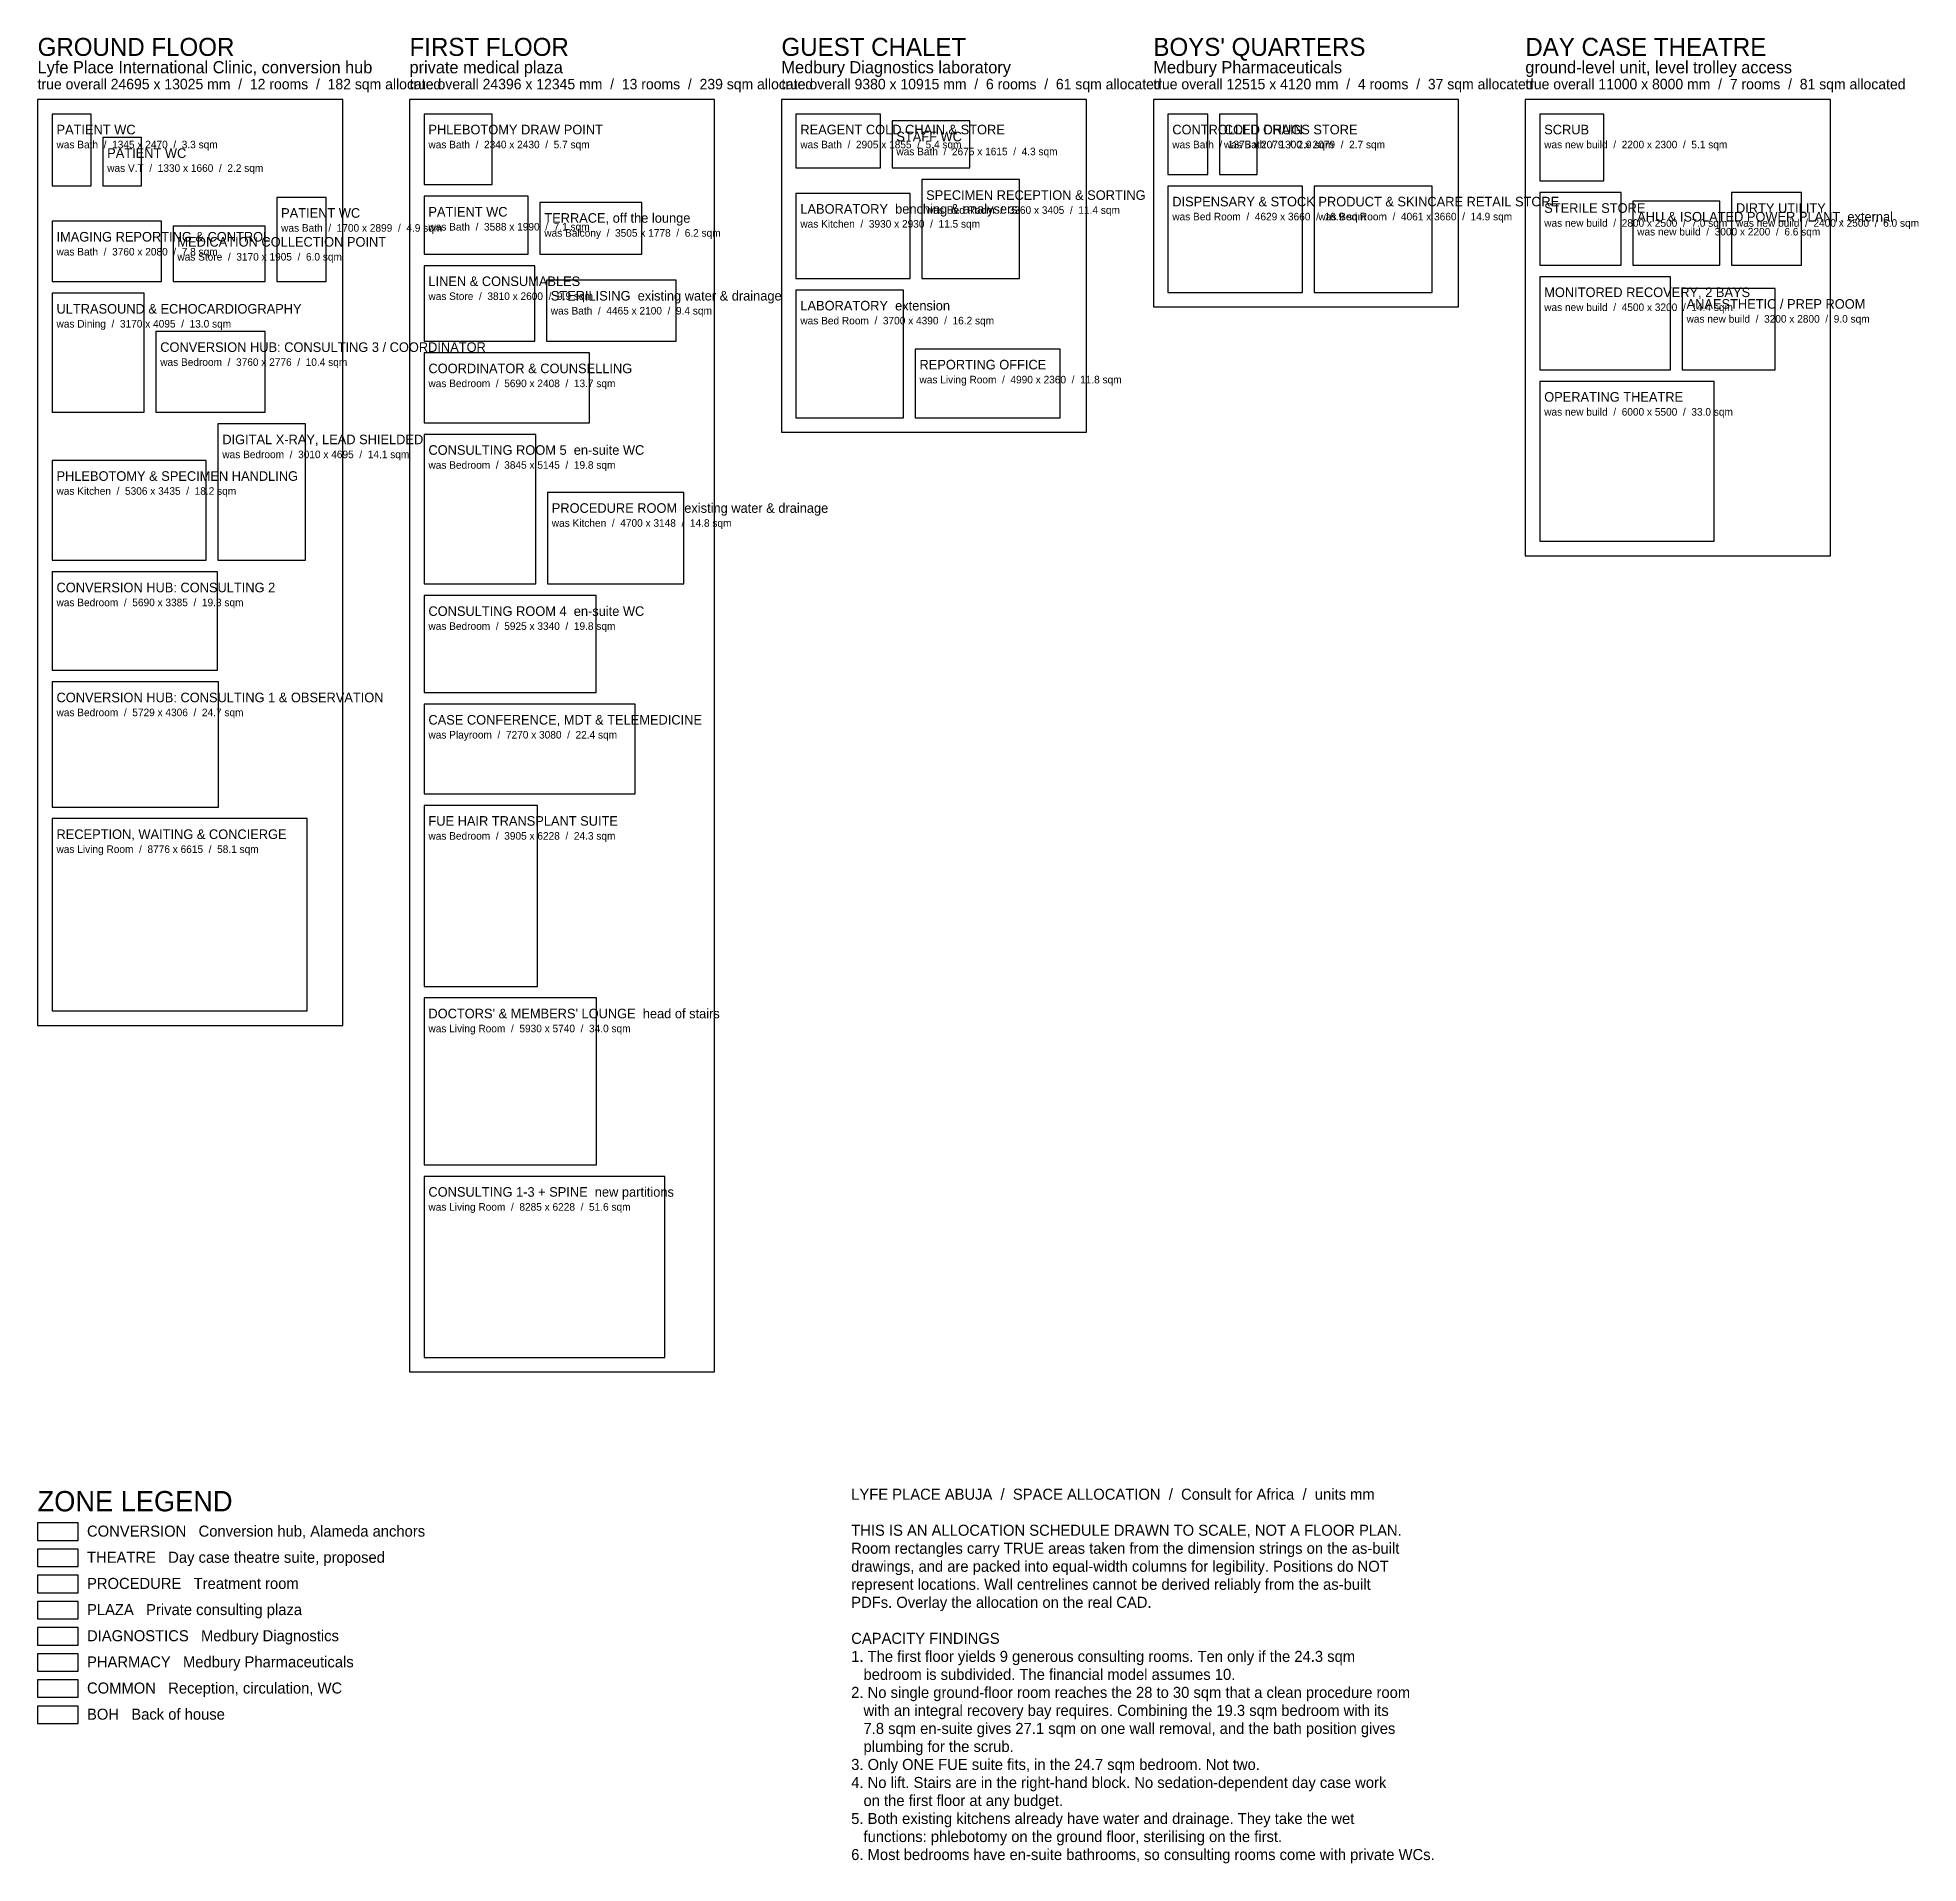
# Model space of a CAD drawing. Header units: millimetres. Extents: x 0 to 64728, y -16915 to 45918.
import ezdxf

# ---------------------------------------------------------------- set-up
doc = ezdxf.new("R2010")
doc.units = ezdxf.units.MM
for name, color, linetype in [('NOTES', 8, 'CONTINUOUS'), ('OUTLINE', 7, 'CONTINUOUS'), ('ROOM-TEXT', 7, 'CONTINUOUS'), ('TITLE', 7, 'CONTINUOUS'), ('ZONE-BOH', 9, 'CONTINUOUS'), ('ZONE-COMMON', 8, 'CONTINUOUS'), ('ZONE-CONVERSION', 30, 'CONTINUOUS'), ('ZONE-DIAGNOSTICS', 3, 'CONTINUOUS'), ('ZONE-PHARMACY', 2, 'CONTINUOUS'), ('ZONE-PLAZA', 5, 'CONTINUOUS'), ('ZONE-PROCEDURE', 6, 'CONTINUOUS'), ('ZONE-THEATRE', 1, 'CONTINUOUS')]:
    doc.layers.add(name, color=color, linetype=linetype)

msp = doc.modelspace()

# ---------------------------------------------------------------- linework, layer by layer
at = {"layer": 'OUTLINE'}
for points in [[(0, 11924), (10500, 11924), (10500, 43789), (0, 43789)], [(12800, 0), (23300, 0), (23300, 43789), (12800, 43789)], [(25600, 32339), (36100, 32339), (36100, 43789), (25600, 43789)], [(38400, 36650), (48900, 36650), (48900, 43789), (38400, 43789)], [(51200, 28089), (61700, 28089), (61700, 43789), (51200, 43789)]]:
    msp.add_lwpolyline(points, close=True, dxfattribs=at)
at = {"layer": 'ZONE-BOH'}
for points in [[(13300, 35469), (17110, 35469), (17110, 38069), (13300, 38069)], [(0, -12100), (1400, -12100), (1400, -11500), (0, -11500)]]:
    msp.add_lwpolyline(points, close=True, dxfattribs=at)
at = {"layer": 'ZONE-COMMON'}
for points in [[(500, 40819), (1845, 40819), (1845, 43289), (500, 43289)], [(29405, 41434), (32080, 41434), (32080, 43049), (29405, 43049)], [(2245, 40819), (3575, 40819), (3575, 42479), (2245, 42479)], [(8230, 37520), (9930, 37520), (9930, 40419), (8230, 40419)], [(13300, 38469), (16888, 38469), (16888, 40459), (13300, 40459)], [(17288, 38469), (20793, 38469), (20793, 40247), (17288, 40247)], [(17510, 35469), (21975, 35469), (21975, 37569), (17510, 37569)], [(500, 12424), (9276, 12424), (9276, 19039), (500, 19039)], [(13300, 7128), (19230, 7128), (19230, 12868), (13300, 12868)], [(0, -11200), (1400, -11200), (1400, -10600), (0, -10600)]]:
    msp.add_lwpolyline(points, close=True, dxfattribs=at)
at = {"layer": 'ZONE-CONVERSION'}
for points in [[(4070, 33025), (7830, 33025), (7830, 35801), (4070, 35801)], [(13300, 32661), (18990, 32661), (18990, 35069), (13300, 35069)], [(500, 24145), (6190, 24145), (6190, 27530), (500, 27530)], [(500, 19439), (6229, 19439), (6229, 23745), (500, 23745)], [(13300, 19896), (20570, 19896), (20570, 22976), (13300, 22976)], [(0, -5800), (1400, -5800), (1400, -5200), (0, -5200)]]:
    msp.add_lwpolyline(points, close=True, dxfattribs=at)
at = {"layer": 'ZONE-DIAGNOSTICS'}
for points in [[(13300, 40859), (15640, 40859), (15640, 43289), (13300, 43289)], [(26100, 41434), (29005, 41434), (29005, 43289), (26100, 43289)], [(30430, 37629), (33790, 37629), (33790, 41034), (30430, 41034)], [(26100, 37629), (30030, 37629), (30030, 40559), (26100, 40559)], [(500, 37520), (4260, 37520), (4260, 39600), (500, 39600)], [(500, 33025), (3670, 33025), (3670, 37120), (500, 37120)], [(26100, 32839), (29800, 32839), (29800, 37229), (26100, 37229)], [(30200, 32839), (35190, 32839), (35190, 35199), (30200, 35199)], [(6206, 27930), (9216, 27930), (9216, 32625), (6206, 32625)], [(500, 27930), (5806, 27930), (5806, 31365), (500, 31365)], [(0, -9400), (1400, -9400), (1400, -8800), (0, -8800)]]:
    msp.add_lwpolyline(points, close=True, dxfattribs=at)
at = {"layer": 'ZONE-PHARMACY'}
for points in [[(38900, 41210), (40275, 41210), (40275, 43289), (38900, 43289)], [(40675, 41210), (41975, 41210), (41975, 43289), (40675, 43289)], [(38900, 37150), (43529, 37150), (43529, 40810), (38900, 40810)], [(43929, 37150), (47990, 37150), (47990, 40810), (43929, 40810)], [(4660, 37520), (7830, 37520), (7830, 39425), (4660, 39425)], [(0, -10300), (1400, -10300), (1400, -9700), (0, -9700)]]:
    msp.add_lwpolyline(points, close=True, dxfattribs=at)
at = {"layer": 'ZONE-PLAZA'}
for points in [[(13300, 27116), (17145, 27116), (17145, 32261), (13300, 32261)], [(13300, 23376), (19225, 23376), (19225, 26716), (13300, 26716)], [(13300, 13268), (17205, 13268), (17205, 19496), (13300, 19496)], [(13300, 500), (21585, 500), (21585, 6728), (13300, 6728)], [(0, -8500), (1400, -8500), (1400, -7900), (0, -7900)]]:
    msp.add_lwpolyline(points, close=True, dxfattribs=at)
at = {"layer": 'ZONE-PROCEDURE'}
for points in [[(17545, 27116), (22245, 27116), (22245, 30264), (17545, 30264)], [(0, -7600), (1400, -7600), (1400, -7000), (0, -7000)]]:
    msp.add_lwpolyline(points, close=True, dxfattribs=at)
at = {"layer": 'ZONE-THEATRE'}
for points in [[(51700, 40989), (53900, 40989), (53900, 43289), (51700, 43289)], [(51700, 38089), (54500, 38089), (54500, 40589), (51700, 40589)], [(54900, 38089), (57900, 38089), (57900, 40289), (54900, 40289)], [(58300, 38089), (60700, 38089), (60700, 40589), (58300, 40589)], [(51700, 34489), (56200, 34489), (56200, 37689), (51700, 37689)], [(56600, 34489), (59800, 34489), (59800, 37289), (56600, 37289)], [(51700, 28589), (57700, 28589), (57700, 34089), (51700, 34089)], [(0, -6700), (1400, -6700), (1400, -6100), (0, -6100)]]:
    msp.add_lwpolyline(points, close=True, dxfattribs=at)

# ---------------------------------------------------------------- texts
at = {"layer": 'NOTES'}
for s, height, p in [('true overall 24695 x 13025 mm  /  12 rooms  /  182 sqm allocated', 360, (0, 44139)), ('true overall 24396 x 12345 mm  /  13 rooms  /  239 sqm allocated', 360, (12800, 44139)), ('true overall 9380 x 10915 mm  /  6 rooms  /  61 sqm allocated', 360, (25600, 44139)), ('true overall 12515 x 4120 mm  /  4 rooms  /  37 sqm allocated', 360, (38400, 44139)), ('true overall 11000 x 8000 mm  /  7 rooms  /  81 sqm allocated', 360, (51200, 44139)), ('LYFE PLACE ABUJA  /  SPACE ALLOCATION  /  Consult for Africa  /  units mm', 380, (28000, -4400)), ('THIS IS AN ALLOCATION SCHEDULE DRAWN TO SCALE, NOT A FLOOR PLAN.', 380, (28000, -5640)), ('Room rectangles carry TRUE areas taken from the dimension strings on the as-built', 380, (28000, -6260)), ('drawings, and are packed into equal-width columns for legibility. Positions do NOT', 380, (28000, -6880)), ('represent locations. Wall centrelines cannot be derived reliably from the as-built', 380, (28000, -7500)), ('PDFs. Overlay the allocation on the real CAD.', 380, (28000, -8120)), ('CAPACITY FINDINGS', 380, (28000, -9360)), ('1. The first floor yields 9 generous consulting rooms. Ten only if the 24.3 sqm', 380, (28000, -9980)), ('   bedroom is subdivided. The financial model assumes 10.', 380, (28000, -10600)), ('2. No single ground-floor room reaches the 28 to 30 sqm that a clean procedure room', 380, (28000, -11220)), ('   with an integral recovery bay requires. Combining the 19.3 sqm bedroom with its', 380, (28000, -11840)), ('   7.8 sqm en-suite gives 27.1 sqm on one wall removal, and the bath position gives', 380, (28000, -12460)), ('   plumbing for the scrub.', 380, (28000, -13080)), ('3. Only ONE FUE suite fits, in the 24.7 sqm bedroom. Not two.', 380, (28000, -13700)), ('4. No lift. Stairs are in the right-hand block. No sedation-dependent day case work', 380, (28000, -14320)), ('   on the first floor at any budget.', 380, (28000, -14940)), ('5. Both existing kitchens already have water and drainage. They take the wet', 380, (28000, -15560)), ('   functions: phlebotomy on the ground floor, sterilising on the first.', 380, (28000, -16180)), ('6. Most bedrooms have en-suite bathrooms, so consulting rooms come with private WCs.', 380, (28000, -16800))]:
    msp.add_text(s, height=height, dxfattribs=at).set_placement(p)
at = {"layer": 'ROOM-TEXT'}
for s, height, p in [('PATIENT WC', 330, (650, 42589)), ('PHLEBOTOMY DRAW POINT', 330, (13450, 42589)), ('REAGENT COLD CHAIN & STORE', 330, (26250, 42589)), ('CONTROLLED DRUGS STORE', 330, (39050, 42589)), ('COLD CHAIN', 330, (40825, 42589)), ('SCRUB', 330, (51850, 42589)), ('was Bath  /  1345 x 2470  /  3.3 sqm', 260, (650, 42109)), ('PATIENT WC', 330, (2395, 41779)), ('was Bath  /  2340 x 2430  /  5.7 sqm', 260, (13450, 42109)), ('was Bath  /  2905 x 1855  /  5.4 sqm', 260, (26250, 42109)), ('was Bath  /  2675 x 1615  /  4.3 sqm', 260, (29555, 41869)), ('STAFF WC', 330, (29555, 42349)), ('was Bath  /  1375 x 2079  /  2.9 sqm', 260, (39050, 42109)), ('was Bath  /  1300 x 2079  /  2.7 sqm', 260, (40825, 42109)), ('was new build  /  2200 x 2300  /  5.1 sqm', 260, (51850, 42109)), ('was V.T  /  1330 x 1660  /  2.2 sqm', 260, (2395, 41299)), ('LABORATORY  benching & analysers', 330, (26250, 39859)), ('SPECIMEN RECEPTION & SORTING', 330, (30580, 40334)), ('DISPENSARY & STOCK', 330, (39050, 40110)), ('PRODUCT & SKINCARE RETAIL STORE', 330, (44079, 40110)), ('STERILE STORE', 330, (51850, 39889)), ('DIRTY UTILITY', 330, (58450, 39889)), ('was Bath  /  1700 x 2899  /  4.9 sqm', 260, (8380, 39239)), ('PATIENT WC', 330, (8380, 39719)), ('was Bath  /  3588 x 1990  /  7.1 sqm', 260, (13450, 39279)), ('PATIENT WC', 330, (13450, 39759)), ('TERRACE, off the lounge', 330, (17438, 39547)), ('was Kitchen  /  3930 x 2930  /  11.5 sqm', 260, (26250, 39379)), ('was Bed Room  /  3360 x 3405  /  11.4 sqm', 260, (30580, 39854)), ('was Bed Room  /  4629 x 3660  /  16.9 sqm', 260, (39050, 39630)), ('was Bed Room  /  4061 x 3660  /  14.9 sqm', 260, (44079, 39630)), ('was new build  /  2800 x 2500  /  7.0 sqm', 260, (51850, 39409)), ('AHU & ISOLATED POWER PLANT, external', 330, (55050, 39589)), ('was new build  /  2400 x 2500  /  6.0 sqm', 260, (58450, 39409)), ('IMAGING REPORTING & CONTROL', 330, (650, 38900)), ('MEDICATION COLLECTION POINT', 330, (4810, 38725)), ('was Balcony  /  3505 x 1778  /  6.2 sqm', 260, (17438, 39067)), ('was new build  /  3000 x 2200  /  6.6 sqm', 260, (55050, 39109)), ('was Bath  /  3760 x 2080  /  7.8 sqm', 260, (650, 38420)), ('was Store  /  3170 x 1905  /  6.0 sqm', 260, (4810, 38245)), ('LINEN & CONSUMABLES', 330, (13450, 37369)), ('was Store  /  3810 x 2600  /  9.9 sqm', 260, (13450, 36889)), ('STERILISING  existing water & drainage', 330, (17660, 36869)), ('MONITORED RECOVERY, 2 BAYS', 330, (51850, 36989)), ('ANAESTHETIC / PREP ROOM', 330, (56750, 36589)), ('ULTRASOUND & ECHOCARDIOGRAPHY', 330, (650, 36420)), ('was Bath  /  4465 x 2100  /  9.4 sqm', 260, (17660, 36389)), ('was Bed Room  /  3700 x 4390  /  16.2 sqm', 260, (26250, 36049)), ('LABORATORY  extension', 330, (26250, 36529)), ('was new build  /  4500 x 3200  /  14.4 sqm', 260, (51850, 36509)), ('was new build  /  3200 x 2800  /  9.0 sqm', 260, (56750, 36109)), ('was Dining  /  3170 x 4095  /  13.0 sqm', 260, (650, 35940)), ('CONVERSION HUB: CONSULTING 3 / COORDINATOR', 330, (4220, 35101)), ('was Bedroom  /  3760 x 2776  /  10.4 sqm', 260, (4220, 34621)), ('COORDINATOR & COUNSELLING', 330, (13450, 34369)), ('REPORTING OFFICE', 330, (30350, 34499)), ('was Bedroom  /  5690 x 2408  /  13.7 sqm', 260, (13450, 33889)), ('was Living Room  /  4990 x 2360  /  11.8 sqm', 260, (30350, 34019)), ('OPERATING THEATRE', 330, (51850, 33389)), ('was new build  /  6000 x 5500  /  33.0 sqm', 260, (51850, 32909)), ('was Bedroom  /  3010 x 4695  /  14.1 sqm', 260, (6356, 31445)), ('DIGITAL X-RAY, LEAD SHIELDED', 330, (6356, 31925)), ('CONSULTING ROOM 5  en-suite WC', 330, (13450, 31561)), ('was Bedroom  /  3845 x 5145  /  19.8 sqm', 260, (13450, 31081)), ('was Kitchen  /  5306 x 3435  /  18.2 sqm', 260, (650, 30185)), ('PHLEBOTOMY & SPECIMEN HANDLING', 330, (650, 30665)), ('PROCEDURE ROOM  existing water & drainage', 330, (17695, 29564)), ('was Kitchen  /  4700 x 3148  /  14.8 sqm', 260, (17695, 29084)), ('was Bedroom  /  5690 x 3385  /  19.3 sqm', 260, (650, 26350)), ('CONVERSION HUB: CONSULTING 2', 330, (650, 26830)), ('CONSULTING ROOM 4  en-suite WC', 330, (13450, 26016)), ('was Bedroom  /  5925 x 3340  /  19.8 sqm', 260, (13450, 25536)), ('CONVERSION HUB: CONSULTING 1 & OBSERVATION', 330, (650, 23045)), ('was Bedroom  /  5729 x 4306  /  24.7 sqm', 260, (650, 22565)), ('was Playroom  /  7270 x 3080  /  22.4 sqm', 260, (13450, 21796)), ('CASE CONFERENCE, MDT & TELEMEDICINE', 330, (13450, 22276)), ('FUE HAIR TRANSPLANT SUITE', 330, (13450, 18796)), ('was Living Room  /  8776 x 6615  /  58.1 sqm', 260, (650, 17859)), ('RECEPTION, WAITING & CONCIERGE', 330, (650, 18339)), ('was Bedroom  /  3905 x 6228  /  24.3 sqm', 260, (13450, 18316)), ("DOCTORS' & MEMBERS' LOUNGE  head of stairs", 330, (13450, 12168)), ('was Living Room  /  5930 x 5740  /  34.0 sqm', 260, (13450, 11688)), ('CONSULTING 1-3 + SPINE  new partitions', 330, (13450, 6028)), ('was Living Room  /  8285 x 6228  /  51.6 sqm', 260, (13450, 5548)), ('CONVERSION   Conversion hub, Alameda anchors', 380, (1700, -5670)), ('THEATRE   Day case theatre suite, proposed', 380, (1700, -6570)), ('PROCEDURE   Treatment room', 380, (1700, -7470)), ('PLAZA   Private consulting plaza', 380, (1700, -8370)), ('DIAGNOSTICS   Medbury Diagnostics', 380, (1700, -9270)), ('PHARMACY   Medbury Pharmaceuticals', 380, (1700, -10170)), ('COMMON   Reception, circulation, WC', 380, (1700, -11070)), ('BOH   Back of house', 380, (1700, -11970))]:
    msp.add_text(s, height=height, dxfattribs=at).set_placement(p)
at = {"layer": 'TITLE'}
for s, height, p in [('GROUND FLOOR', 620, (0, 45289)), ('FIRST FLOOR', 620, (12800, 45289)), ('GUEST CHALET', 620, (25600, 45289)), ("BOYS' QUARTERS", 620, (38400, 45289)), ('DAY CASE THEATRE', 620, (51200, 45289)), ('Lyfe Place International Clinic, conversion hub', 420, (0, 44689)), ('private medical plaza', 420, (12800, 44689)), ('Medbury Diagnostics laboratory', 420, (25600, 44689)), ('Medbury Pharmaceuticals', 420, (38400, 44689)), ('ground-level unit, level trolley access', 420, (51200, 44689)), ('ZONE LEGEND', 700, (0, -4800))]:
    msp.add_text(s, height=height, dxfattribs=at).set_placement(p)

doc.saveas('drawing.dxf')
